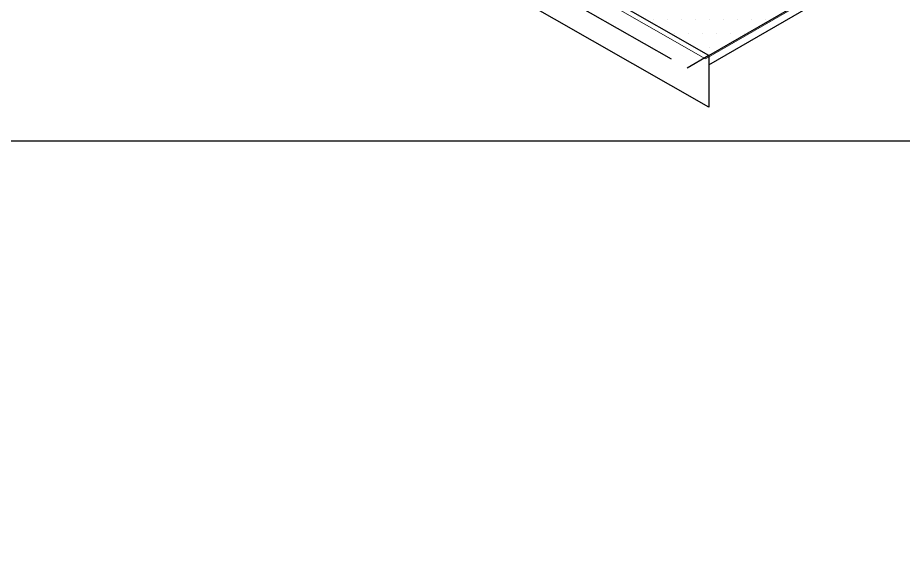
# Model space of a CAD drawing. Extents: x -1140 to 5605, y -816 to 2382.
# Drawn here: x -521.1 to -435.9, y 243.2 to 295 of the extents above; entities that cross this region are included whole.
import ezdxf

# ---------------------------------------------------------------- set-up
doc = ezdxf.new("R2010")
doc.units = 0
doc.header["$MEASUREMENT"] = 0
doc.linetypes.add('AI-Linetype-53', pattern=[27.008151, 18.005434, -9.002717])
doc.linetypes.add('AI-Linetype-54', pattern=[27.008151, 18.005434, -9.002717])
for name, color, linetype, lineweight in [('.ATI-HATCH', 7, 'Continuous', 0), ('G-ANNO-TTLB', 7, 'Continuous', 0), ('TYVEK', 7, 'Continuous', 0)]:
    doc.layers.add(name, color=color, linetype=linetype, lineweight=lineweight)

# ---------------------------------------------------------------- blocks, each defined once
blk = doc.blocks.new('Block_22')
at = {"layer": '.ATI-HATCH'}
blk.add_open_spline([(-572.578, 377.512), (-572.578, 377.512), (-580.979, 372.652), (-580.979, 372.652), (-580.979, 372.652), (-589.38, 367.791), (-589.38, 367.791), (-589.38, 367.791), (-454.944, 291.025), (-454.944, 291.025), (-454.944, 291.025), (-438.142, 300.746), (-438.142, 300.746), (-438.142, 300.746), (-572.578, 377.512), (-572.578, 377.512)], degree=3, knots=[0, 0, 0, 0, 1, 1, 1, 2, 2, 2, 3, 3, 3, 4, 4, 4, 5, 5, 5, 5], dxfattribs=at)
at = {"layer": '.ATI-HATCH', "color": 8, "lineweight": 0, "true_color": 0x808080}
for points in [[(-461.346, 294.795), (-461.346, 294.795), (-461.346, 294.795), (-461.346, 294.795)], [(-459.996, 294.795), (-459.996, 294.795), (-459.996, 294.795), (-459.996, 294.795)], [(-458.645, 294.795), (-458.645, 294.795), (-458.645, 294.795), (-458.645, 294.795)], [(-457.295, 294.795), (-457.295, 294.795), (-457.295, 294.795), (-457.295, 294.795)], [(-455.945, 294.795), (-455.945, 294.795), (-455.945, 294.795), (-455.945, 294.795)], [(-454.594, 294.795), (-454.594, 294.795), (-454.594, 294.795), (-454.594, 294.795)], [(-453.244, 294.795), (-453.244, 294.795), (-453.244, 294.795), (-453.244, 294.795)], [(-451.893, 294.795), (-451.893, 294.795), (-451.893, 294.795), (-451.893, 294.795)], [(-450.543, 294.795), (-450.543, 294.795), (-450.543, 294.795), (-450.543, 294.795)], [(-449.192, 294.795), (-449.192, 294.795), (-449.192, 294.795), (-449.192, 294.795)], [(-457.97, 293.444), (-457.97, 293.444), (-457.97, 293.444), (-457.97, 293.444)], [(-456.62, 293.444), (-456.62, 293.444), (-456.62, 293.444), (-456.62, 293.444)], [(-455.269, 293.444), (-455.269, 293.444), (-455.269, 293.444), (-455.269, 293.444)], [(-453.919, 293.444), (-453.919, 293.444), (-453.919, 293.444), (-453.919, 293.444)], [(-452.568, 293.444), (-452.568, 293.444), (-452.568, 293.444), (-452.568, 293.444)], [(-451.218, 293.444), (-451.218, 293.444), (-451.218, 293.444), (-451.218, 293.444)], [(-455.945, 292.094), (-455.945, 292.094), (-455.945, 292.094), (-455.945, 292.094)], [(-454.594, 292.094), (-454.594, 292.094), (-454.594, 292.094), (-454.594, 292.094)], [(-453.244, 292.094), (-453.244, 292.094), (-453.244, 292.094), (-453.244, 292.094)]]:
    blk.add_open_spline(points, degree=3, dxfattribs=at)

msp = doc.modelspace()

# ---------------------------------------------------------------- hatches: boundary and pattern name
at = {"layer": 'G-ANNO-TTLB', "true_color": 0xff00ff, "transparency": 33554687}
h = msp.add_hatch(color=6, dxfattribs=at)
edge = h.paths.add_edge_path()
edge.add_spline(control_points=[(1815.435, -731.698), (1815.435, -731.698), (-1114.083, -731.698), (-1114.083, -731.698), (-1114.083, -731.698), (-1114.083, 1725.302), (-1114.083, 1725.302), (-1114.083, 1725.302), (1815.435, 1725.302), (1815.435, 1725.302), (1815.435, 1725.302), (1815.435, -731.698), (1815.435, -731.698)], knot_values=[0, 0, 0, 0, 1, 1, 1, 2, 2, 2, 3, 3, 3, 4, 4, 4, 4], degree=3, periodic=0)
edge = h.paths.add_edge_path()
edge.add_spline(control_points=[(-1105.083, 1716.302), (-1105.083, 1716.302), (-1105.083, -722.698), (-1105.083, -722.698), (-1105.083, -722.698), (1806.435, -722.698), (1806.435, -722.698), (1806.435, -722.698), (1806.435, 1716.302), (1806.435, 1716.302), (1806.435, 1716.302), (-1105.083, 1716.302), (-1105.083, 1716.302)], knot_values=[0, 0, 0, 0, 1, 1, 1, 2, 2, 2, 3, 3, 3, 4, 4, 4, 4], degree=3, periodic=0)
edge.add_line((-1105.083, 1716.302), (-1105.083, 1716.302))

# ---------------------------------------------------------------- linework, layer by layer
at = {"layer": 'G-ANNO-TTLB'}
for points in [[(1815.435, -731.698), (1815.435, -731.698), (-1114.083, -731.698), (-1114.083, -731.698), (-1114.083, -731.698), (-1114.083, 1725.302), (-1114.083, 1725.302), (-1114.083, 1725.302), (1815.435, 1725.302), (1815.435, 1725.302), (1815.435, 1725.302), (1815.435, -731.698), (1815.435, -731.698)], [(-1105.083, 1716.302), (-1105.083, 1716.302), (-1105.083, -722.698), (-1105.083, -722.698), (-1105.083, -722.698), (1806.435, -722.698), (1806.435, -722.698), (1806.435, -722.698), (1806.435, 1716.302), (1806.435, 1716.302), (1806.435, 1716.302), (-1105.083, 1716.302), (-1105.083, 1716.302)]]:
    msp.add_open_spline(points, degree=3, knots=[0, 0, 0, 0, 1, 1, 1, 2, 2, 2, 3, 3, 3, 4, 4, 4, 4], dxfattribs=at)
at = {"layer": 'TYVEK', "color": 4, "lineweight": 25, "true_color": 0x00ffff}
for p, q in [((-454.622, 291.335), (-589.058, 368.101)), ((-454.622, 286.352), (-589.058, 363.118)), ((-454.622, 291.335), (-429.419, 305.917)), ((-454.622, 290.437), (-429.419, 305.019)), ((-454.622, 291.335), (-454.622, 286.352)), ((-454.622, 291.335), (-454.622, 290.437))]:
    msp.add_line(p, q, dxfattribs=at)
at = {"layer": 'TYVEK', "color": 4, "linetype": 'AI-Linetype-54', "lineweight": 25, "true_color": 0x00ffff}
msp.add_line((-591.158, 366.886), (-456.722, 290.12), dxfattribs=at)
at = {"layer": 'TYVEK', "color": 4, "linetype": 'AI-Linetype-53', "lineweight": 25, "true_color": 0x00ffff}
msp.add_line((-454.622, 291.335), (-456.722, 290.12), dxfattribs=at)
at = {"layer": 'TYVEK', "color": 18, "lineweight": 25, "true_color": 0x000000}
msp.add_lwpolyline([(-594.793, 435.402), (-409.946, 435.402), (-409.946, 283.085), (-594.793, 283.085)], close=True, dxfattribs=at)

# ---------------------------------------------------------------- block references
at = {"layer": '.ATI-HATCH'}
msp.add_blockref('Block_22', (0, 0), dxfattribs=at)

doc.saveas('drawing.dxf')
